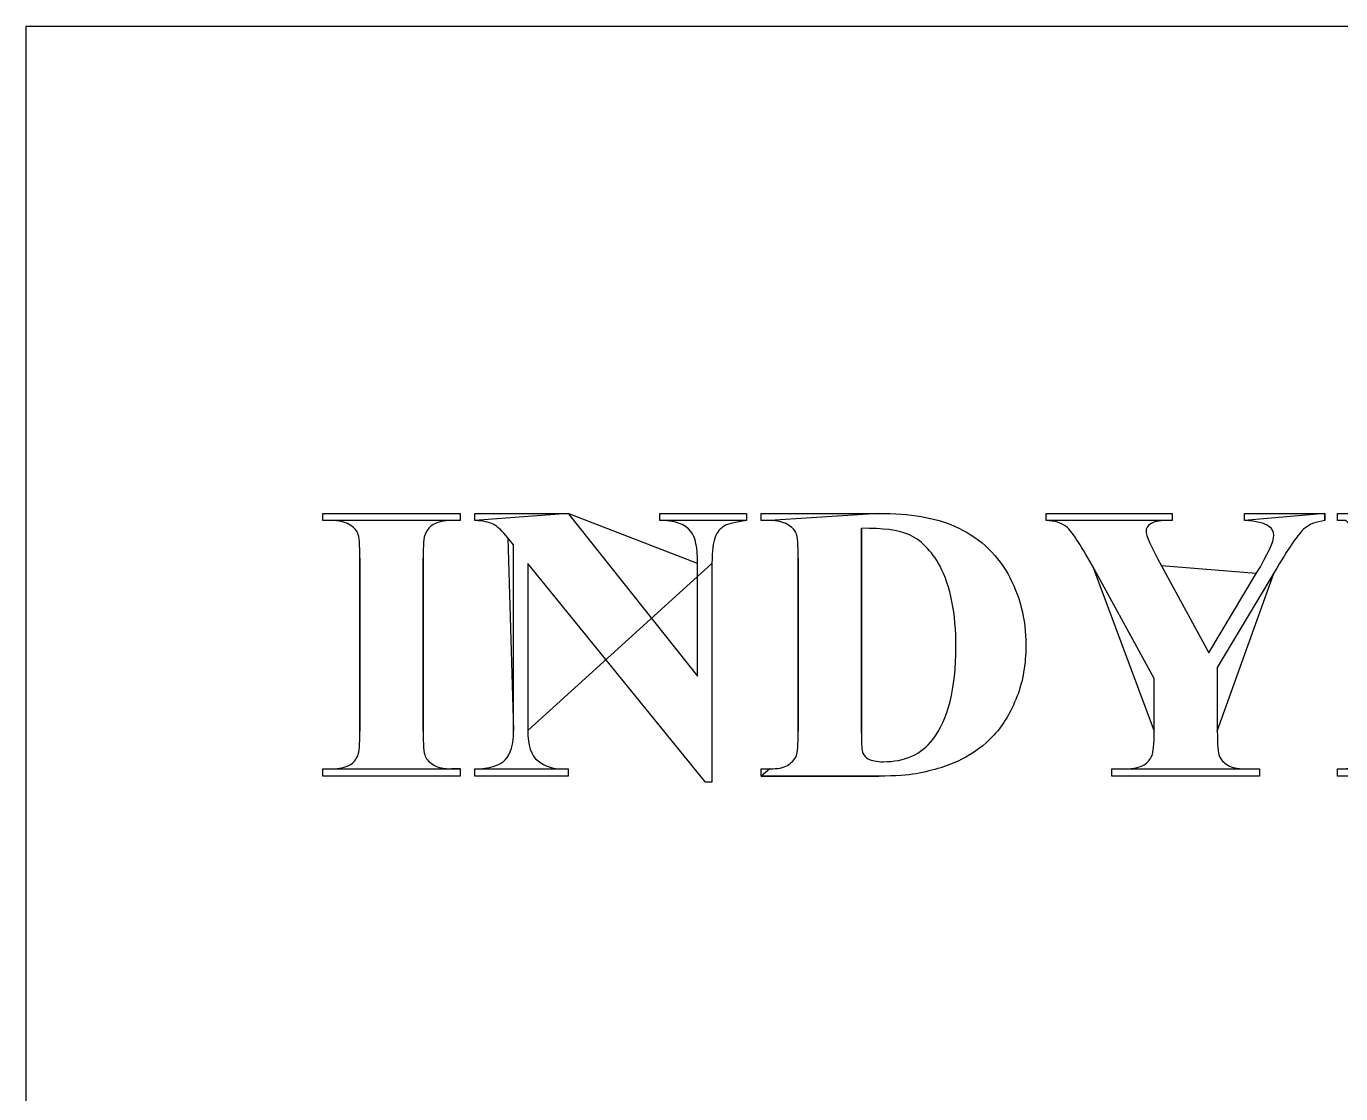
# Model space of a CAD drawing. Extents: x 23 to 317, y -101 to 289.
# Drawn here: x 23.4 to 168.2, y 171.5 to 289.1 of the extents above; entities that cross this region are included whole.
import ezdxf

# ---------------------------------------------------------------- set-up
doc = ezdxf.new("R2010")
doc.units = 0
doc.layers.get('0').update_dxf_attribs({"linetype": 'CONTINUOUS'})

msp = doc.modelspace()

# ---------------------------------------------------------------- linework, layer by layer
at = {"color": 1}
msp.add_lwpolyline([(317.359397, -100.885389), (23.359389, -100.885389), (23.359389, 289.114623), (317.359397, 289.114623), (317.359397, -100.885389), (317.359397, -100.885389)], close=True, dxfattribs=at)
at = {"color": 7}
for points in [[(57.003865, 234.642749), (56.043249, 234.642749), (56.043249, 235.432588), (71.178259, 235.432588), (71.178259, 234.642749), (70.217645, 234.642749)], [(72.779283, 234.642749), (72.779283, 235.432588), (83.047182, 235.432588), (83.047182, 235.432588)], [(83.047182, 235.432588), (97.328313, 217.479775), (97.328313, 229.925066)], [(93.144306, 234.642749), (93.144306, 235.432588), (102.707753, 235.432588), (102.707753, 234.642749)], [(105.290736, 234.642749), (104.330122, 234.642749), (104.330122, 235.432588), (117.28774, 235.432588)], [(135.731535, 234.642749), (135.731535, 235.432588), (149.607072, 235.432588), (149.607072, 234.642749), (148.988012, 234.642749)], [(157.590846, 234.642749), (157.590846, 235.432588), (166.428496, 235.432588), (166.428496, 235.432588)], [(166.428496, 235.432588), (166.428496, 234.642749)], [(168.73397, 234.642749), (167.816047, 234.642749), (167.816047, 235.432588), (179.642276, 235.432588), (187.775477, 216.348385), (187.775477, 216.348385)], [(115.366512, 233.788869), (115.366512, 211.203762)], [(115.366512, 233.788869), (115.366512, 233.788869)], [(77.048682, 211.523968), (77.048682, 231.95303), (76.429619, 232.721522)], [(60.120524, 211.438579), (60.120524, 230.480087)], [(67.079639, 230.480087), (67.079639, 211.438579)], [(108.407395, 211.438579), (108.407395, 230.480087)], [(98.907989, 229.925066), (98.907989, 205.824324), (98.182193, 205.824324), (78.607011, 229.925066), (78.607011, 211.523968)], [(147.621806, 211.438579), (147.621806, 217.244957), (140.812116, 229.647554)], [(148.432988, 229.647554), (153.663001, 220.06276), (158.871663, 228.793677)], [(160.856933, 228.921758), (154.58092, 218.440388), (154.58092, 211.438579)], [(71.178259, 207.275917), (71.178259, 206.486079), (56.043249, 206.486079), (56.043249, 207.275917), (57.003865, 207.275917)], [(70.217645, 207.275917), (71.178259, 207.275917), (71.178259, 207.275917)], [(82.36408, 207.275917), (83.047182, 207.275917), (83.047182, 206.486079), (72.779283, 206.486079), (72.779283, 207.275917)], [(104.330122, 206.486079), (104.330122, 207.275917), (105.290736, 207.275917)], [(157.590846, 207.275917), (159.213217, 207.275917), (159.213217, 206.486079), (142.968162, 206.486079), (142.968162, 207.275917), (144.483799, 207.275917)], [(177.721048, 207.275917), (177.721048, 206.486079), (167.816047, 206.486079), (167.816047, 207.275917), (168.114907, 207.275917)], [(117.28774, 206.486079), (104.330122, 206.486079), (104.330122, 206.486079)]]:
    msp.add_lwpolyline(points, close=True, dxfattribs=at)
for points in [[(58.925093, 234.215809), (58.455458, 234.500436), (57.815049, 234.642749), (57.003865, 234.642749)], [(70.217645, 234.642749), (69.377998, 234.642749), (68.702011, 234.49332), (68.189684, 234.194462)], [(74.807247, 234.237156), (74.337615, 234.479089), (73.661627, 234.614286), (72.779283, 234.642749)], [(96.581169, 233.447318), (95.898065, 234.272735), (94.752444, 234.671212), (93.144306, 234.642749)], [(102.707753, 234.642749), (101.483859, 234.486204), (100.658443, 234.27985), (100.231504, 234.023686)], [(107.211963, 234.215809), (106.742331, 234.500436), (106.101921, 234.642749), (105.290736, 234.642749)], [(117.28774, 235.432588), (120.745952, 235.432588), (123.528175, 234.962954), (125.634409, 234.023686)], [(137.951622, 233.959645), (137.3966, 234.400816), (136.656571, 234.628518), (135.731535, 234.642749)], [(148.988012, 234.642749), (148.148364, 234.642749), (147.557764, 234.521783), (147.216213, 234.279851)], [(160.259217, 234.002339), (159.775353, 234.358122), (158.885896, 234.571592), (157.590846, 234.642749)], [(166.428496, 234.642749), (165.474997, 234.514667), (164.742084, 234.237156), (164.229756, 233.810216)], [(59.885707, 233.255195), (59.729162, 233.625209), (59.408957, 233.945414), (58.925093, 234.215809)], [(60.120524, 230.480087), (60.120524, 231.960145), (60.042252, 232.885181), (59.885707, 233.255195)], [(67.314456, 233.169806), (67.157911, 232.828255), (67.079639, 231.931682), (67.079639, 230.480087)], [(68.189684, 234.194462), (67.819668, 233.995224), (67.527925, 233.653672), (67.314456, 233.169806)], [(76.429619, 232.721522), (75.817671, 233.490013), (75.27688, 233.995224), (74.807247, 234.237156)], [(97.328313, 229.925066), (97.328313, 231.661288), (97.079265, 232.835372), (96.581169, 233.447318)], [(100.231504, 234.023686), (99.818796, 233.781754), (99.491475, 233.376161), (99.249543, 232.806908)], [(108.172577, 233.255195), (108.016034, 233.625209), (107.69583, 233.945414), (107.211963, 234.215809)], [(108.407395, 230.480087), (108.407395, 231.960145), (108.329122, 232.885181), (108.172577, 233.255195)], [(120.468441, 233.148459), (119.443786, 233.58963), (117.743143, 233.803101), (115.366512, 233.788869)], [(125.634409, 234.023686), (128.210279, 232.87095), (130.159971, 231.127613), (131.483484, 228.793677)], [(140.812116, 229.647554), (139.460142, 232.095343), (138.506644, 233.532706), (137.951622, 233.959645)], [(147.216213, 234.279851), (146.888891, 234.037919), (146.725231, 233.781755), (146.725231, 233.51136)], [(146.725231, 233.51136), (146.725231, 232.999033), (147.294483, 231.711097), (148.432988, 229.647554)], [(160.814238, 233.041725), (160.814238, 233.425971), (160.629231, 233.746175), (160.259217, 234.002339)], [(164.229756, 233.810216), (163.51819, 233.212502), (162.393915, 231.583015), (160.856933, 228.921758)], [(99.249543, 232.806908), (99.021841, 232.251886), (98.907989, 231.291272), (98.907989, 229.925066)], [(124.033387, 229.60486), (123.108351, 231.341081), (121.920036, 232.522281), (120.468441, 233.148459)], [(158.871663, 228.793677), (160.166713, 230.928374), (160.814238, 232.34439), (160.814238, 233.041725)], [(125.78384, 220.70317), (125.78384, 224.417544), (125.200355, 227.384774), (124.033387, 229.60486)], [(131.483484, 228.793677), (132.821227, 226.459739), (133.490098, 223.819828), (133.490098, 220.873946)], [(123.222202, 210.499313), (124.92996, 212.690936), (125.78384, 216.092221), (125.78384, 220.70317)], [(133.490098, 220.873946), (133.490098, 218.838867), (133.162778, 216.960333), (132.508137, 215.238343)], [(132.508137, 215.238343), (131.853496, 213.530584), (131.006732, 212.114567), (129.967846, 210.990292)], [(59.885707, 208.74886), (60.042252, 209.090411), (60.120524, 209.986984), (60.120524, 211.438579)], [(67.079639, 211.438579), (67.079639, 209.958521), (67.157911, 209.033485), (67.314456, 208.663471)], [(76.109412, 208.257878), (76.735592, 208.898288), (77.048682, 209.986984), (77.048682, 211.523968)], [(78.607011, 211.523968), (78.607011, 209.858902), (78.984141, 208.734628), (79.738401, 208.151145)], [(108.215272, 208.74886), (108.343354, 209.047717), (108.407395, 209.94429), (108.407395, 211.438579)], [(147.386988, 208.74886), (147.543533, 209.090411), (147.621806, 209.986984), (147.621806, 211.438579)], [(154.58092, 211.438579), (154.58092, 209.94429), (154.659193, 209.012138), (154.815738, 208.642124)], [(115.366512, 211.203762), (115.366512, 210.008331), (115.423437, 209.275417), (115.537288, 209.005022)], [(117.778719, 208.065756), (120.15535, 208.065756), (121.969844, 208.876941), (123.222202, 210.499313)], [(129.967846, 210.990292), (128.92896, 209.88025), (127.726414, 208.983677), (126.360208, 208.300573)], [(59.031827, 207.724205), (59.401841, 207.923442), (59.686468, 208.264994), (59.885707, 208.74886)], [(67.314456, 208.663471), (67.485233, 208.293457), (67.805437, 207.966137), (68.27507, 207.68151)], [(107.211963, 207.660163), (107.667367, 207.930558), (108.001803, 208.293457), (108.215272, 208.74886)], [(115.537288, 209.005022), (115.651138, 208.734627), (115.843261, 208.528274), (116.113656, 208.385962)], [(146.511761, 207.724205), (146.881775, 207.923442), (147.173517, 208.264994), (147.386988, 208.74886)], [(154.815738, 208.642124), (154.972282, 208.286341), (155.278256, 207.966137), (155.733657, 207.68151)], [(57.003865, 207.275917), (57.843512, 207.275917), (58.519499, 207.425346), (59.031827, 207.724205)], [(68.27507, 207.68151), (68.758935, 207.411115), (69.40646, 207.275917), (70.217645, 207.275917)], [(72.779283, 207.275917), (74.373192, 207.290141), (75.483235, 207.617462), (76.109412, 208.257878)], [(79.738401, 208.151145), (80.506892, 207.56766), (81.382118, 207.275917), (82.36408, 207.275917)], [(105.290736, 207.275917), (106.130384, 207.275917), (106.770794, 207.403999), (107.211963, 207.660163)], [(116.113656, 208.385962), (116.497902, 208.172491), (117.052923, 208.065756), (117.778719, 208.065756)], [(126.360208, 208.300573), (125.008232, 207.631701), (123.350282, 207.112257), (121.38636, 206.742243)], [(144.483799, 207.275917), (145.337678, 207.275917), (146.013665, 207.425346), (146.511761, 207.724205)], [(155.733657, 207.68151), (156.203292, 207.411115), (156.822354, 207.275917), (157.590846, 207.275917)], [(168.114907, 207.275917), (168.755316, 207.261693), (169.353032, 207.361313), (169.908053, 207.574776)], [(121.38636, 206.742243), (120.51825, 206.571467), (119.152043, 206.486079), (117.28774, 206.486079)]]:
    msp.add_open_spline(points, degree=3, dxfattribs=at)

doc.saveas('drawing.dxf')
